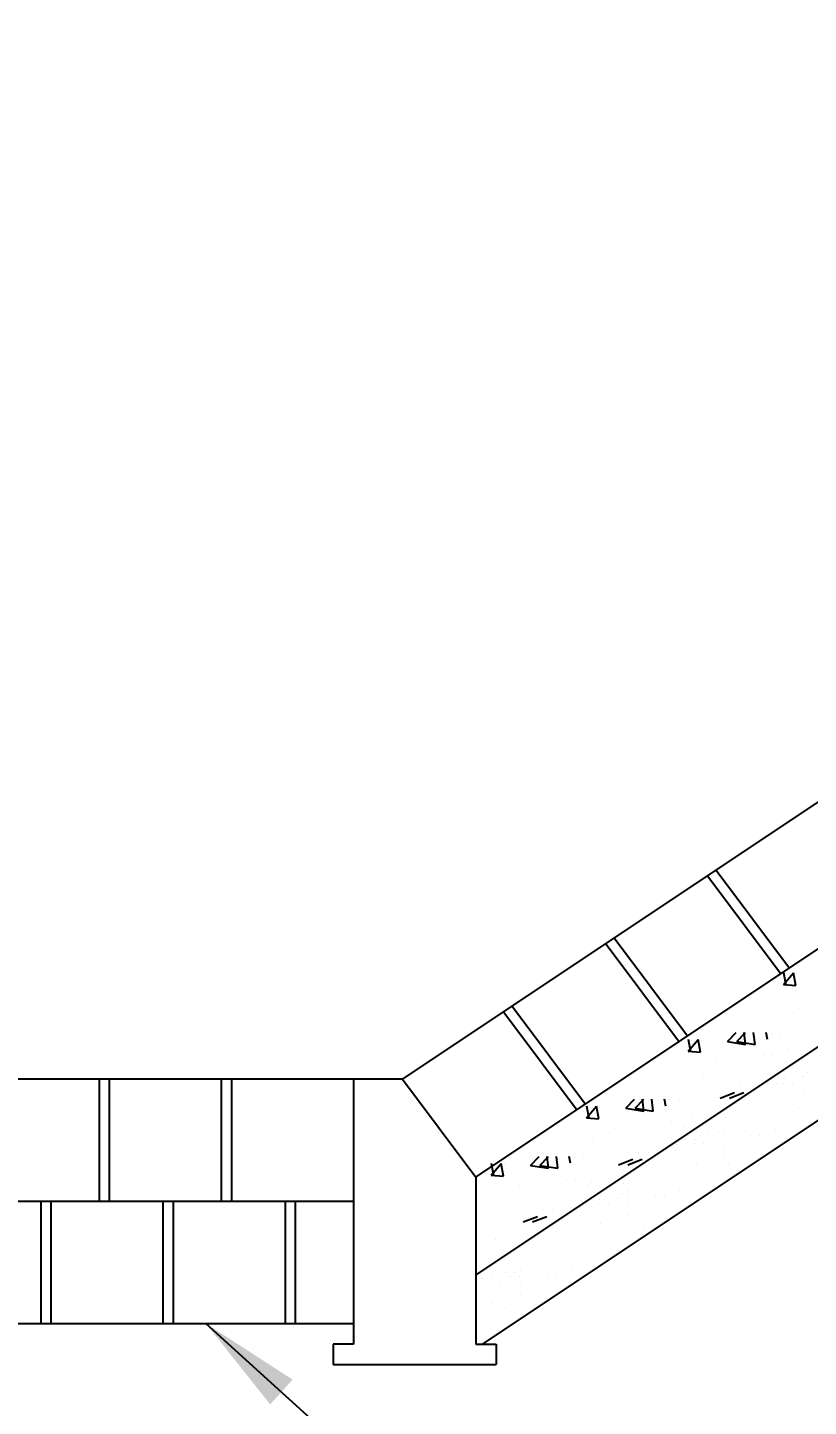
# Model space of a CAD drawing. Extents: x -377620 to 406987, y -326460 to -226264.
# Drawn here: x 360259 to 362177, y -236455 to -233071 of the extents above; entities that cross this region are included whole.
import ezdxf

# ---------------------------------------------------------------- set-up
doc = ezdxf.new("R2010")
doc.units = 0
doc.header["$LTSCALE"] = 300
doc.header["$MEASUREMENT"] = 0
doc.layers.get('DEFPOINTS').update_dxf_attribs({"linetype": 'CONTINUOUS'})
doc.layers.add('LINE', color=7, linetype='CONTINUOUS')
doc.dimstyles.new('3', dxfattribs={"dimtxt": 225, "dimasz": 350, "dimexe": 100, "dimexo": 25, "dimgap": 9, "dimtad": 0, "dimdec": 0, "dimzin": 0, "dimdsep": 46, "dimtxsty": 'Standard', "dimcen": 0, "dimclrd": 5, "dimclre": 6, "dimclrt": 256, "dimadec": 0, "dimazin": 0, "dimtfac": 1, "dimtdec": 0, "dimtofl": 0, "dimtmove": 2, "dimatfit": 3, "dimfxl": 1, "dimtolj": 1, "dimtzin": 0, "dimarcsym": 0})

# ---------------------------------------------------------------- blocks, each defined once
blk = doc.blocks.new('*D510')
at = {"layer": 'DEFPOINTS', "color": 0}
for p in [(353979.5, -232847.3), (353979.5, -232996.6), (361059.5, -232996.6)]:
    blk.add_point(p, dxfattribs=at)
at = {"layer": 'LINE', "color": 7, "lineweight": -2}
for p, q in [((353979.5, -232971.6), (353979.5, -232747.3)), ((361059.5, -232971.6), (361059.5, -232747.3)), ((354229.5, -232847.3), (356135.5, -232847.3)), ((360809.5, -232847.3), (358903.5, -232847.3))]:
    blk.add_line(p, q, dxfattribs=at)
at = {"layer": 'LINE', "color": 7}
for points in [[(354229.5, -232805.7), (354229.5, -232889), (353979.5, -232847.3)], [(360809.5, -232805.7), (360809.5, -232889), (361059.5, -232847.3)]]:
    blk.add_solid(points, dxfattribs=at)
at = {"layer": 'LINE', "color": 7, "insert": (357519.5, -232847.3), "char_height": 300, "attachment_point": 5}
blk.add_mtext('\\A1;11500 (C/S)\\P12000 (R/S)', dxfattribs=at)

msp = doc.modelspace()

# ---------------------------------------------------------------- linework, layer by layer
at = {"layer": 'LINE', "color": 7}
for p, q in [((361179.4612, -235652.574), (363279.4612, -234252.574)), ((361359.548, -235893.0713), (363370.2939, -234552.574)), ((361359.548, -236133.4414), (363430.849, -234752.574)), ((361376.2654, -236302.574), (363476.2654, -234902.574)), ((361949.8087, -235139.009), (362129.8955, -235379.5063)), ((361929.7973, -235153.9937), (362109.884, -235394.491)), ((361679.831, -235320.638), (361859.9177, -235561.1352)), ((361699.8424, -235305.6532), (361879.9291, -235546.1505)), ((362115.6525, -235419.8021), (362139.757, -235391.0754)), ((362115.6525, -235419.8021), (362145.5383, -235422.4168)), ((362122.2775, -235422.4317), (362116.4962, -235391.0903)), ((362124.1224, -235394.1388), (362124.1224, -235394.1388)), ((362145.5293, -235422.4317), (362139.7481, -235391.0903)), ((362147.3743, -235394.1388), (362147.3743, -235394.1388)), ((362161.3891, -235446.1744), (362161.3891, -235446.1744)), ((361428.7544, -235488.0223), (361608.8411, -235728.5196)), ((361448.7658, -235473.0376), (361628.8526, -235713.5349)), ((362129.8869, -235478.0003), (362129.8869, -235478.0003)), ((362153.1388, -235478.0003), (362153.1388, -235478.0003)), ((361881.508, -235583.5368), (361905.6126, -235554.8101)), ((361888.1331, -235586.1664), (361882.3518, -235554.825)), ((361889.978, -235557.8735), (361889.978, -235557.8735)), ((361911.3849, -235586.1664), (361905.6037, -235554.825)), ((361913.2298, -235557.8735), (361913.2298, -235557.8735)), ((361977.6856, -235560.0932), (361999.0067, -235537.872)), ((362000.9374, -235560.0932), (362022.2585, -235537.872)), ((362022.1446, -235567.0007), (362018.756, -235537.872)), ((362045.3964, -235567.0007), (362042.0078, -235537.872)), ((362075.918, -235554.79), (362072.7973, -235537.872)), ((362085.6616, -235539.4726), (362085.6616, -235539.4726)), ((362108.9135, -235539.4726), (362108.9135, -235539.4726)), ((361881.508, -235583.5368), (361911.3939, -235586.1515)), ((361977.6856, -235560.0932), (362022.154, -235566.9898)), ((362000.9374, -235560.0932), (362045.4058, -235566.9898)), ((362127.0889, -235578.1428), (362127.0889, -235578.1428)), ((362159.4811, -235592.6052), (362159.4811, -235592.6052)), ((361927.2447, -235609.909), (361927.2447, -235609.909)), ((361950.4965, -235609.909), (361950.4965, -235609.909)), ((362065.904, -235593.4635), (362065.904, -235593.4635)), ((362089.1558, -235593.4635), (362089.1558, -235593.4635)), ((362121.5481, -235607.926), (362121.5481, -235607.926)), ((361059.548, -235652.574), (354159.548, -235652.574)), ((360434.548, -235652.574), (360434.548, -235952.574)), ((360459.548, -235652.574), (360459.548, -235952.574)), ((360734.548, -235652.574), (360734.548, -235952.574)), ((360759.548, -235652.574), (360759.548, -235952.574)), ((361179.4612, -235652.574), (361059.548, -235652.574)), ((361059.548, -235652.574), (361059.548, -236302.574)), ((361059.548, -235652.574), (361059.548, -236252.574)), ((361179.4612, -235652.574), (361359.548, -235893.0713)), ((361895.7425, -235641.735), (361895.7425, -235641.735)), ((361918.9943, -235641.735), (361918.9943, -235641.735)), ((362093.8842, -235651.1784), (362093.8842, -235651.1784)), ((362103.0766, -235648.3791), (362103.0766, -235648.3791)), ((362117.136, -235651.1784), (362117.136, -235651.1784)), ((362150.1257, -235635.4779), (362150.1257, -235635.4779)), ((362160.919, -235646.4825), (362160.919, -235646.4825)), ((362173.3775, -235635.4779), (362173.3775, -235635.4779)), ((361959.8701, -235698.6262), (361994.8794, -235685.1874)), ((361983.1219, -235698.6262), (362018.1312, -235685.1874)), ((362009.7856, -235667.6569), (362009.7856, -235667.6569)), ((362033.0374, -235667.6569), (362033.0374, -235667.6569)), ((362076.8204, -235662.961), (362076.8204, -235662.961)), ((362100.0723, -235662.961), (362100.0723, -235662.961)), ((362114.7047, -235662.2876), (362114.7047, -235662.2876)), ((362137.9565, -235662.2876), (362137.9565, -235662.2876)), ((362163.6803, -235689.441), (362163.6803, -235689.441)), ((361631.7538, -235747.2715), (361655.8584, -235718.5448)), ((361638.3789, -235749.901), (361632.5976, -235718.5597)), ((361640.2238, -235721.6082), (361640.2238, -235721.6082)), ((361661.6307, -235749.901), (361655.8494, -235718.5597)), ((361663.4756, -235721.6082), (361663.4756, -235721.6082)), ((361727.9314, -235723.8278), (361749.2525, -235701.6067)), ((361727.9314, -235723.8278), (361772.3998, -235730.7245)), ((361751.1832, -235723.8278), (361772.5043, -235701.6067)), ((361751.1832, -235723.8278), (361795.6516, -235730.7245)), ((361772.3904, -235730.7354), (361769.0018, -235701.6067)), ((361795.6422, -235730.7354), (361792.2536, -235701.6067)), ((361826.1638, -235718.5247), (361823.0431, -235701.6067)), ((361835.9074, -235703.2073), (361835.9074, -235703.2073)), ((361859.1592, -235703.2073), (361859.1592, -235703.2073)), ((362119.3752, -235710.6899), (362119.3752, -235710.6899)), ((362151.7675, -235725.1523), (362151.7675, -235725.1523)), ((361631.7538, -235747.2715), (361661.6397, -235749.8861)), ((361816.1498, -235757.1982), (361816.1498, -235757.1982)), ((361839.4016, -235757.1982), (361839.4016, -235757.1982)), ((361892.9444, -235741.8775), (361892.9444, -235741.8775)), ((361925.3367, -235756.3399), (361925.3367, -235756.3399)), ((361973.3533, -235745.2201), (361973.3533, -235745.2201)), ((361677.4905, -235773.6437), (361677.4905, -235773.6437)), ((361700.7423, -235773.6437), (361700.7423, -235773.6437)), ((361871.7939, -235771.6607), (361871.7939, -235771.6607)), ((361931.5909, -235783.6189), (361931.5909, -235783.6189)), ((361942.3842, -235794.6234), (361942.3842, -235794.6234)), ((361954.8427, -235783.6189), (361954.8427, -235783.6189)), ((361965.636, -235794.6234), (361965.636, -235794.6234)), ((361968.6404, -235780.0416), (361968.6404, -235780.0416)), ((362034.1861, -235790.8636), (362034.1861, -235790.8636)), ((362057.438, -235790.8636), (362057.438, -235790.8636)), ((362072.039, -235776.6099), (362072.039, -235776.6099)), ((362095.2908, -235776.6099), (362095.2908, -235776.6099)), ((361645.9883, -235805.4697), (361645.9883, -235805.4697)), ((361669.2401, -235805.4697), (361669.2401, -235805.4697)), ((361827.0662, -235826.6957), (361827.0662, -235826.6957)), ((361850.3181, -235826.6957), (361850.3181, -235826.6957)), ((361853.3224, -235812.1138), (361853.3224, -235812.1138)), ((361875.3493, -235799.3193), (361875.3493, -235799.3193)), ((361896.1699, -235810.4286), (361896.1699, -235810.4286)), ((361898.6012, -235799.3193), (361898.6012, -235799.3193)), ((361919.4217, -235810.4286), (361919.4217, -235810.4286)), ((361969.9335, -235814.8068), (361969.9335, -235814.8068)), ((361397.6092, -235887.6154), (361421.7137, -235858.8888)), ((361404.2343, -235890.245), (361398.453, -235858.9037)), ((361406.0792, -235861.9521), (361406.0792, -235861.9521)), ((361427.4861, -235890.245), (361421.7048, -235858.9037)), ((361429.331, -235861.9521), (361429.331, -235861.9521)), ((361493.7868, -235864.1718), (361515.1078, -235841.9506)), ((361517.0386, -235864.1718), (361538.3597, -235841.9506)), ((361538.2458, -235871.0793), (361534.8571, -235841.9506)), ((361561.4976, -235871.0793), (361558.109, -235841.9506)), ((361592.0192, -235858.8686), (361588.8984, -235841.9506)), ((361601.7628, -235843.5513), (361601.7628, -235843.5513)), ((361625.0146, -235843.5513), (361625.0146, -235843.5513)), ((361710.1159, -235862.3609), (361745.1251, -235848.9221)), ((361733.3677, -235862.3609), (361768.377, -235848.9221)), ((361760.0314, -235831.3916), (361760.0314, -235831.3916)), ((361783.2832, -235831.3916), (361783.2832, -235831.3916)), ((361900.8404, -235858.8308), (361900.8404, -235858.8308)), ((361945.1454, -235837.582), (361945.1454, -235837.582)), ((361968.3973, -235837.582), (361968.3973, -235837.582)), ((361981.2492, -235862.1735), (361981.2492, -235862.1735)), ((362004.5011, -235862.1735), (362004.5011, -235862.1735)), ((361359.548, -235893.0713), (361359.548, -236302.574)), ((361397.6092, -235887.6154), (361427.495, -235890.2301)), ((361493.7868, -235864.1718), (361538.2551, -235871.0684)), ((361517.0386, -235864.1718), (361561.507, -235871.0684)), ((361582.0052, -235897.5422), (361582.0052, -235897.5422)), ((361605.257, -235897.5422), (361605.257, -235897.5422)), ((361933.2327, -235873.2933), (361933.2327, -235873.2933)), ((361443.3459, -235913.9877), (361443.3459, -235913.9877)), ((361466.5977, -235913.9877), (361466.5977, -235913.9877)), ((361637.6492, -235912.0046), (361637.6492, -235912.0046)), ((361643.1902, -235905.6121), (361643.1902, -235905.6121)), ((361675.5825, -235920.0746), (361675.5825, -235920.0746)), ((361697.4462, -235931.7597), (361697.4462, -235931.7597)), ((361720.6981, -235931.7597), (361720.6981, -235931.7597)), ((361723.599, -235908.9548), (361723.599, -235908.9548)), ((361734.4957, -235928.1824), (361734.4957, -235928.1824)), ((361837.8944, -235924.7508), (361837.8944, -235924.7508)), ((361861.1462, -235924.7508), (361861.1462, -235924.7508)), ((361059.548, -235952.574), (354279.4612, -235952.574)), ((360291.3882, -235951.6917), (360291.3882, -236251.6917)), ((360316.3882, -235951.6917), (360316.3882, -236251.6917)), ((360591.3882, -235951.6917), (360591.3882, -236251.6917)), ((360616.3882, -235951.6917), (360616.3882, -236251.6917)), ((360891.3882, -235951.6917), (360891.3882, -236251.6917)), ((360916.3882, -235951.6917), (360916.3882, -236251.6917)), ((361411.8437, -235945.8136), (361411.8437, -235945.8136)), ((361435.0955, -235945.8136), (361435.0955, -235945.8136)), ((361619.1778, -235952.4578), (361619.1778, -235952.4578)), ((361641.2047, -235947.4601), (361641.2047, -235947.4601)), ((361662.0252, -235958.5694), (361662.0252, -235958.5694)), ((361664.4565, -235947.4601), (361664.4565, -235947.4601)), ((361685.2771, -235958.5694), (361685.2771, -235958.5694)), ((361708.2396, -235942.7642), (361708.2396, -235942.7642)), ((361731.4914, -235942.7642), (361731.4914, -235942.7642)), ((361735.7889, -235962.9477), (361735.7889, -235962.9477)), ((361800.0415, -235939.0044), (361800.0415, -235939.0044)), ((361823.2933, -235939.0044), (361823.2933, -235939.0044)), ((361475.9713, -236002.7048), (361510.9805, -235989.266)), ((361499.2231, -236002.7048), (361534.2323, -235989.266)), ((361525.8867, -235971.7355), (361525.8867, -235971.7355)), ((361549.1386, -235971.7355), (361549.1386, -235971.7355)), ((361592.9216, -235967.0396), (361592.9216, -235967.0396)), ((361616.1734, -235967.0396), (361616.1734, -235967.0396)), ((361711.0008, -235985.7228), (361711.0008, -235985.7228)), ((361734.2526, -235985.7228), (361734.2526, -235985.7228)), ((361666.6958, -236006.9716), (361666.6958, -236006.9716)), ((361699.088, -236021.4341), (361699.088, -236021.4341)), ((361747.1046, -236010.3143), (361747.1046, -236010.3143)), ((361770.3564, -236010.3143), (361770.3564, -236010.3143)), ((361409.0456, -236045.9561), (361409.0456, -236045.9561)), ((361441.4379, -236060.4185), (361441.4379, -236060.4185)), ((361489.4544, -236049.2987), (361489.4544, -236049.2987)), ((361432.0824, -236126.6819), (361432.0824, -236126.6819)), ((361455.3343, -236126.6819), (361455.3343, -236126.6819)), ((361469.1319, -236123.1047), (361469.1319, -236123.1047)), ((361534.6777, -236133.9267), (361534.6777, -236133.9267)), ((361557.9295, -236133.9267), (361557.9295, -236133.9267)), ((361572.5306, -236119.673), (361572.5306, -236119.673)), ((361595.7824, -236119.673), (361595.7824, -236119.673)), ((361375.8409, -236142.3824), (361375.8409, -236142.3824)), ((361396.6614, -236153.4917), (361396.6614, -236153.4917)), ((361399.0927, -236142.3824), (361399.0927, -236142.3824)), ((361419.9133, -236153.4917), (361419.9133, -236153.4917)), ((361442.8758, -236137.6865), (361442.8758, -236137.6865)), ((361466.1276, -236137.6865), (361466.1276, -236137.6865)), ((361470.4251, -236157.8699), (361470.4251, -236157.8699)), ((361401.332, -236201.8939), (361401.332, -236201.8939)), ((361445.637, -236180.6451), (361445.637, -236180.6451)), ((361468.8888, -236180.6451), (361468.8888, -236180.6451)), ((361433.7242, -236216.3563), (361433.7242, -236216.3563)), ((361481.7408, -236205.2365), (361481.7408, -236205.2365)), ((361504.9926, -236205.2365), (361504.9926, -236205.2365)), ((361059.548, -236252.574), (357609.548, -236252.574)), ((361059.548, -236302.574), (361009.548, -236302.574)), ((361009.548, -236302.574), (361009.548, -236352.574)), ((361359.548, -236302.574), (361409.548, -236302.574)), ((361409.548, -236302.574), (361409.548, -236352.574)), ((361009.548, -236352.574), (361409.548, -236352.574))]:
    msp.add_line(p, q, dxfattribs=at)

# ---------------------------------------------------------------- dimensions: what is measured, and where the dimension line sits
dim = msp.add_linear_dim(base=(353979.4612, -232847.3258), p1=(361059.548, -232996.6052), p2=(353979.4612, -232996.6052), text='11500 (C/S)\\P12000 (R/S)', dimstyle='3', override={"dimtxt": 300, "dimasz": 250, "dimclrd": 7, "dimclre": 7, "dimclrt": 7}, dxfattribs=at)
dim.commit()
dim.dimension.update_dxf_attribs({"geometry": '*D510', "text_midpoint": (357519.5046, -232847.3258)})

# ---------------------------------------------------------------- leaders
msp.add_leader([(360697.1737, -236252.059), (361870.7666, -237317.3453), (361266.1884, -237317.3453)], dimstyle='3', override={"dimtxt": 300, "dimasz": 250, "dimclrd": 7, "dimclre": 7, "dimclrt": 7}, dxfattribs=at)

doc.saveas('drawing.dxf')
